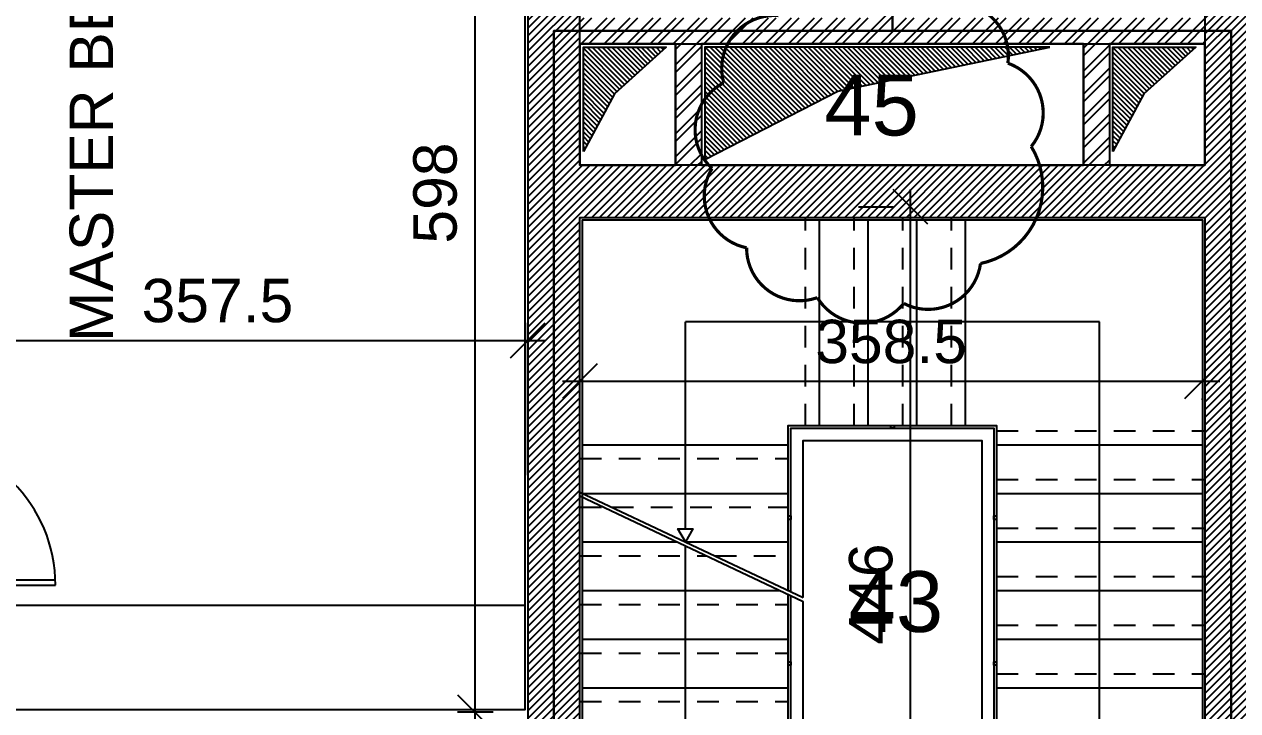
# Model space of a CAD drawing. Extents: x -1.8 to 45.6, y -22.6 to 61.5.
# Drawn here: x 8.68 to 15.67, y 14.41 to 18.36 of the extents above; entities that cross this region are included whole.
import ezdxf
from ezdxf.enums import TextEntityAlignment as Align

# ---------------------------------------------------------------- set-up
doc = ezdxf.new("R2010")
doc.units = 0
doc.header["$MEASUREMENT"] = 0
doc.header["$PDMODE"] = 35
doc.header["$PDSIZE"] = 0.3
doc.linetypes.add('HIDDEN2', pattern=[0.1875, 0.125, -0.0625])
doc.layers.get('0').update_dxf_attribs({"linetype": 'CONTINUOUS'})
doc.layers.get('DEFPOINTS').update_dxf_attribs({"linetype": 'CONTINUOUS'})
for name, color, linetype in [('A-AREAS', 6, 'CONTINUOUS'), ('A-AREAS-TXT', 6, 'CONTINUOUS'), ('A-closet', 252, 'CONTINUOUS'), ('a-dim', 3, 'CONTINUOUS'), ('A-DOORS', 1, 'CONTINUOUS'), ('A-FLOR-HRAL', 15, 'CONTINUOUS'), ('A-FLOR-STRS', 40, 'CONTINUOUS'), ('A-FLOR-STRS-ARO', 1, 'CONTINUOUS'), ('A-HATCH-CONC', 8, 'CONTINUOUS'), ('A-HATCH-WALL', 8, 'CONTINUOUS'), ('A-NOMENCLATURE', 3, 'CONTINUOUS'), ('A-PLASTER', 8, 'CONTINUOUS'), ('A-PORTE', 1, 'CONTINUOUS'), ('A-PROJ1H', 9, 'HIDDEN2'), ('a-shaft', 251, 'CONTINUOUS'), ('A-WALL', 4, 'CONTINUOUS'), ('S-2ND-3RD-4-5-6TH$0$A-SHAFT 2-3-4-5-6', 8, 'CONTINUOUS'), ('S-2ND-3RD-4-5-6TH$0$A-STR 2-3-4-5-6', 2, 'CONTINUOUS')]:
    doc.layers.add(name, color=color, linetype=linetype)
doc.styles.add('A100-STEXT', font='arial.ttf', dxfattribs={"height": 0.25})
doc.dimstyles.new('A100-DIM', dxfattribs={"dimtxt": 0.25, "dimasz": 0.2, "dimexe": 0.1, "dimexo": 0.3, "dimgap": 0.1, "dimtad": 1, "dimlfac": 100, "dimrnd": 0.5, "dimdsep": 46, "dimtxsty": 'A100-STEXT', "dimblk1": 'OBLIQUE', "dimblk2": 'OBLIQUE', "dimsah": 1, "dimcen": -0.05, "dimdle": 0.1, "dimclrd": 15, "dimclre": 15, "dimclrt": 256, "dimadec": 0, "dimazin": 0, "dimtfac": 0.28, "dimtix": 1, "dimtmove": 2, "dimatfit": 3, "dimldrblk": 'OBLIQUE', "dimfxl": 1, "dimtolj": 1, "dimarcsym": 0})
pattern_1 = [(315, (9e-11, -5e-11), (0.014142136, 0.014142136), [])]

# ---------------------------------------------------------------- blocks, each defined once
blk = doc.blocks.new('P90E18D')
at = {"layer": 'A-PORTE'}
for p, q in [((0, 0), (0.05, 0)), ((0, -0.18), (0, 0)), ((0.05, 0), (0.05, -0.13)), ((0.9, 0), (0.85, 0)), ((0.85, 0), (0.85, -0.13)), ((0.9, -0.18), (0.9, 0)), ((0.05, -0.13), (0.03, -0.13)), ((0.03, -0.13), (0.03, -0.18)), ((0.85, -0.13), (0.87, -0.13)), ((0.87, -0.13), (0.87, -0.18)), ((0.03, -0.18), (0, -0.18)), ((0.06, -0.18), (0.02, -0.18)), ((0.03, -0.18), (0.03, -1.02)), ((0.06, -1.02), (0.06, -0.18)), ((0.87, -0.18), (0.9, -0.18))]:
    blk.add_line(p, q, dxfattribs=at)
blk.add_arc((0.03, -0.18), 0.84, 270, 360, dxfattribs=at)
blk = doc.blocks.new('_OBLIQUE')
at = {"color": 0, "linetype": 'ByBlock'}
blk.add_line((-0.5, -0.5), (0.5, 0.5), dxfattribs=at)
blk = doc.blocks.new('*D102')
at = {"layer": 'a-dim', "color": 15, "lineweight": -2}
for p, q in [((8.0034, 17.8825), (8.0034, 16.4414)), ((11.5784, 15.765), (11.5784, 16.6414)), ((7.9034, 16.5414), (11.6784, 16.5414))]:
    blk.add_line(p, q, dxfattribs=at)
at = {"layer": 'DEFPOINTS', "color": 0}
for p in [(8.0034, 18.1825), (11.5784, 16.5414), (11.5784, 15.465)]:
    blk.add_point(p, dxfattribs=at)
at = {"layer": 'a-dim', "color": 15, "lineweight": -2, "xscale": 0.2, "yscale": 0.2, "zscale": 0.2, "rotation": 180}
blk.add_blockref('_OBLIQUE', (8.0034, 16.5414), dxfattribs=at)
at = {"layer": 'a-dim', "color": 15, "lineweight": -2, "xscale": 0.2, "yscale": 0.2, "zscale": 0.2}
blk.add_blockref('_OBLIQUE', (11.5784, 16.5414), dxfattribs=at)
at = {"layer": 'a-dim', "insert": (9.7909, 16.7691), "char_height": 0.25, "attachment_point": 5, "style": 'A100-STEXT'}
blk.add_mtext('\\A1;357.5', dxfattribs=at)
blk = doc.blocks.new('*D108')
at = {"layer": 'a-dim', "color": 15, "lineweight": -2}
for p, q in [((11.2731, 20.48), (11.2731, 14.3)), ((11.2784, 20.38), (11.1731, 20.38)), ((11.3784, 14.4), (11.1731, 14.4))]:
    blk.add_line(p, q, dxfattribs=at)
at = {"layer": 'DEFPOINTS', "color": 0}
for p in [(11.5784, 20.38), (11.2731, 14.4), (11.6784, 14.4)]:
    blk.add_point(p, dxfattribs=at)
at = {"layer": 'a-dim', "color": 15, "lineweight": -2, "xscale": 0.2, "yscale": 0.2, "zscale": 0.2}
for p, rotation in [((11.2731, 20.38), 90), ((11.2731, 14.4), 270)]:
    blk.add_blockref('_OBLIQUE', p, dxfattribs=dict(at, rotation=rotation))
at = {"layer": 'a-dim', "insert": (11.0455, 17.39), "char_height": 0.25, "attachment_point": 5, "rotation": 90, "style": 'A100-STEXT'}
blk.add_mtext('\\A1;598', dxfattribs=at)
blk = doc.blocks.new('*D250')
at = {"layer": 'a-dim', "color": 15, "lineweight": -2}
for p, q in [((11.7784, 16.3057), (15.5634, 16.3057)), ((11.8784, 16.199), (11.8784, 16.2057)), ((15.4634, 16.199), (15.4634, 16.2057))]:
    blk.add_line(p, q, dxfattribs=at)
at = {"layer": 'DEFPOINTS', "color": 0}
for p in [(11.8784, 16.499), (15.4634, 16.499), (15.4634, 16.3057)]:
    blk.add_point(p, dxfattribs=at)
at = {"layer": 'a-dim', "color": 15, "lineweight": -2, "xscale": 0.2, "yscale": 0.2, "zscale": 0.2}
for p, rotation in [((11.8784, 16.3057), 179.9999999999283), ((15.4634, 16.3057), 359.9999999999284)]:
    blk.add_blockref('_OBLIQUE', p, dxfattribs=dict(at, rotation=rotation))
at = {"layer": 'a-dim', "insert": (13.6709, 16.5334), "char_height": 0.25, "attachment_point": 5, "style": 'A100-STEXT'}
blk.add_mtext('\\A1;358.5', dxfattribs=at)
blk = doc.blocks.new('*D251')
at = {"layer": 'a-dim', "color": 15, "lineweight": -2}
for p, q in [((13.7825, 12.75), (13.7825, 17.4101)), ((13.4825, 17.3101), (13.6825, 17.3101)), ((13.9505, 12.85), (13.8825, 12.85))]:
    blk.add_line(p, q, dxfattribs=at)
at = {"layer": 'DEFPOINTS', "color": 0}
for p in [(13.7825, 17.3101), (13.7825, 17.3101), (13.6505, 12.85)]:
    blk.add_point(p, dxfattribs=at)
at = {"layer": 'a-dim', "color": 15, "lineweight": -2, "xscale": 0.2, "yscale": 0.2, "zscale": 0.2}
for p, rotation in [((13.7825, 17.3101), 90), ((13.7825, 12.85), 270)]:
    blk.add_blockref('_OBLIQUE', p, dxfattribs=dict(at, rotation=rotation))
at = {"layer": 'a-dim', "insert": (13.5549, 15.0801), "char_height": 0.25, "attachment_point": 5, "rotation": 90, "style": 'A100-STEXT'}
blk.add_mtext('\\A1;446', dxfattribs=at)

msp = doc.modelspace()

# ---------------------------------------------------------------- hatches: boundary and pattern name
at = {"layer": 'A-HATCH-CONC'}
h = msp.add_hatch(dxfattribs=at)
h.set_pattern_fill('ANSI31', color=256, scale=0.25, style=0)
h.paths.add_polyline_path([(15.77837, 19.28), (15.47837, 19.28), (15.47837, 17.55), (11.87837, 17.55), (11.87837, 19.28), (11.57837, 19.28), (11.57837, 11.65), (11.87837, 11.65), (11.87837, 17.25), (15.47837, 17.25), (15.47837, 11.65), (15.77837, 11.65)])
at = {"layer": 'A-HATCH-WALL'}
h = msp.add_hatch(dxfattribs=at)
h.set_pattern_fill('ANSI32', color=256, scale=0.25, style=0)
h.paths.add_polyline_path([(14.88837, 22.5262), (12.46837, 22.5262), (12.46837, 22.2262), (13.60337, 22.2262), (13.60337, 18.4), (11.87837, 18.4), (11.87837, 18.25), (12.42837, 18.25), (12.42837, 17.55), (12.57837, 17.55), (12.57837, 18.25), (14.77837, 18.25), (14.77837, 17.55), (14.92837, 17.55), (14.92837, 18.25), (15.47837, 18.25), (15.47837, 18.4), (13.75337, 18.4), (13.75337, 22.2262), (14.88837, 22.2262)])
h.paths.add_polyline_path([(14.73837, 22.3762), (14.73837, 22.3262), (12.61837, 22.3262), (12.61837, 22.3762)], flags=16)
at = {"layer": 'a-shaft'}
h = msp.add_hatch(dxfattribs=at)
h.set_pattern_fill('_USER', color=256, scale=0.02, angle=315, style=0, pattern_type=0)
h.set_pattern_definition(pattern_1)
h.paths.add_polyline_path([(12.37599, 18.23), (11.89837, 18.23), (11.89837, 17.62965), (12.07679, 17.96252)])
h = msp.add_hatch(dxfattribs=at)
h.set_pattern_fill('_USER', color=256, scale=0.02, angle=315, style=0, pattern_type=0)
h.set_pattern_definition(pattern_1)
h.paths.add_polyline_path([(14.58408, 18.23), (12.59837, 18.23), (12.59837, 17.58276), (13.36382, 17.97608)])
h = msp.add_hatch(dxfattribs=at)
h.set_pattern_fill('_USER', color=256, scale=0.02, angle=315, style=0, pattern_type=0)
h.set_pattern_definition(pattern_1)
h.paths.add_polyline_path([(15.42599, 18.23), (14.94837, 18.23), (14.94837, 17.62965), (15.12679, 17.96252)])

# ---------------------------------------------------------------- linework, layer by layer
at = {"layer": 'A-AREAS'}
msp.add_lwpolyline([(3.85837, 20.75), (11.50837, 20.75), (11.50837, 22.5962), (13.67837, 22.5962), (13.67837, 18.325), (11.72837, 18.325), (11.72837, 17.4), (11.72837, 17.4), (11.72837, 11.725), (10.50337, 11.725), (10.50337, 9.825), (11.72837, 9.825), (11.72837, 7.7), (13.67837, 7.7), (13.67837, 3.5), (11.50837, 3.5), (11.50837, 5.43), (4.29837, 5.43)], dxfattribs=at)
for points in [[(13.67837, 22.5962), (15.84837, 22.5962), (15.84837, 20.75), (23.49837, 20.75), (23.49837, 18.67), (27.32837, 18.67), (27.32837, 3.5), (25.32362, 3.5), (23.05837, 3.8089), (23.05837, 5.43), (15.84837, 5.43), (15.84837, 3.5), (13.67837, 3.5), (13.67837, 7.7), (15.62837, 7.7), (15.62837, 9.825), (16.85337, 9.825), (16.85337, 11.725), (15.62837, 11.725), (15.62837, 17.4), (15.62837, 17.4), (15.62837, 18.325), (13.67837, 18.325)], [(11.72837, 17.4), (11.72837, 17.4), (11.72837, 18.325), (15.62837, 18.325), (15.62837, 17.4), (15.62837, 17.4), (15.62837, 11.725), (16.85337, 11.725), (16.85337, 9.825), (15.62837, 9.825), (15.62837, 7.7), (11.72837, 7.7), (11.72837, 9.825), (10.50337, 9.825), (10.50337, 11.725), (11.72837, 11.725)], [(11.87837, 18.25), (15.47837, 18.25), (15.47837, 17.55), (11.87837, 17.55)]]:
    msp.add_lwpolyline(points, close=True, dxfattribs=at)
at = {"layer": 'A-AREAS', "color": 30, "const_width": 0.01829}
msp.add_lwpolyline([(14.47787, 17.65822, 0.5205671), (14.34334, 18.13823, 0.5205671), (13.97894, 18.4784, 0.5205671), (13.49083, 18.57963, 0.5205671), (13.0212, 18.41245, 0.5205671), (12.70686, 18.02554, 0.5205671), (12.6394, 17.53162, 0.5205671), (12.83845, 17.07459, 0.5205671), (13.24604, 16.78758, 0.5205671), (13.74342, 16.7542, 0.5205671), (14.1857, 16.98418, 0.5205671)], format="xyb", close=True, dxfattribs=at)
at = {"layer": 'A-closet'}
msp.add_line((8.01837, 15.015), (11.56337, 15.015), dxfattribs=at)
at = {"layer": 'A-FLOR-HRAL'}
for p, q in [((11.87837, 15.66709), (13.16337, 15.05983)), ((11.87837, 15.64496), (13.16337, 15.0377))]:
    msp.add_line(p, q, dxfattribs=at)
for points in [[(13.07837, 15.1), (13.07837, 16.05), (14.27837, 16.05), (14.27837, 14.15), (13.07837, 14.15), (13.07837, 15.07787)], [(13.09337, 15.09291), (13.09337, 16.035), (14.26337, 16.035), (14.26337, 14.165), (13.09337, 14.165), (13.09337, 15.07078)], [(13.16337, 15.05983), (13.16337, 15.965), (14.19337, 15.965), (14.19337, 14.235), (13.16337, 14.235), (13.16337, 15.0377)]]:
    msp.add_lwpolyline(points, dxfattribs=at)
for points in [[(13.68837, 16.035), (13.66837, 16.035), (13.66837, 16.05), (13.68837, 16.05)], [(13.07837, 15.51), (13.07837, 15.53), (13.09337, 15.53), (13.09337, 15.51)], [(14.26337, 15.51), (14.26337, 15.53), (14.27837, 15.53), (14.27837, 15.51)], [(13.07837, 14.67), (13.07837, 14.69), (13.09337, 14.69), (13.09337, 14.67)], [(14.26337, 14.67), (14.26337, 14.69), (14.27837, 14.69), (14.27837, 14.67)]]:
    msp.add_lwpolyline(points, close=True, dxfattribs=at)
at = {"layer": 'A-FLOR-STRS'}
for p, q in [((13.25837, 16.05), (13.25837, 17.235)), ((13.53837, 16.05), (13.53837, 17.235)), ((13.81837, 16.05), (13.81837, 17.235)), ((14.09837, 16.05), (14.09837, 17.235)), ((11.89337, 15.94), (13.07837, 15.94)), ((14.27837, 15.94), (15.46337, 15.94)), ((11.89337, 15.66), (13.07837, 15.66)), ((14.27837, 15.66), (15.46337, 15.66)), ((11.89337, 15.38), (12.43903, 15.38)), ((12.48587, 15.38), (13.07837, 15.38)), ((14.27837, 15.38), (15.46337, 15.38)), ((11.89337, 15.1), (13.03153, 15.1)), ((14.27837, 15.1), (15.46337, 15.1)), ((11.89337, 14.82), (13.07837, 14.82)), ((14.27837, 14.82), (15.46337, 14.82)), ((11.89337, 14.54), (13.07837, 14.54)), ((14.27837, 14.54), (15.46337, 14.54))]:
    msp.add_line(p, q, dxfattribs=at)
at = {"layer": 'A-FLOR-STRS-ARO'}
for p, q in [((14.87087, 16.6475), (12.48587, 16.6475)), ((12.48587, 15.455), (12.48587, 16.6475)), ((14.87087, 14.26), (14.87087, 16.6475)), ((12.48587, 13.5575), (12.48587, 15.35787))]:
    msp.add_line(p, q, dxfattribs=at)
msp.add_lwpolyline([(12.48587, 15.38), (12.44257, 15.455), (12.52917, 15.455)], close=True, dxfattribs=at)
at = {"layer": 'A-PLASTER'}
for points in [[(8.01837, 15.1), (8.01837, 14.415), (11.56337, 14.415), (11.56337, 19.28)], [(14.37837, 12.95), (14.37837, 12.965), (11.89337, 12.965), (11.89337, 17.235), (15.46337, 17.235), (15.46337, 12.965), (15.37837, 12.965), (15.37837, 12.95)]]:
    msp.add_lwpolyline(points, dxfattribs=at)
at = {"layer": 'A-PROJ1H'}
for p, q in [((13.17837, 16.05), (13.17837, 17.25)), ((13.45837, 16.05), (13.45837, 17.25)), ((13.73837, 16.05), (13.73837, 17.25)), ((14.01837, 16.05), (14.01837, 17.25)), ((14.27837, 16.02), (15.47837, 16.02)), ((11.87837, 15.86), (13.07837, 15.86)), ((14.27837, 15.74), (15.47837, 15.74)), ((11.87837, 15.58), (12.01582, 15.58)), ((12.06265, 15.58), (13.07837, 15.58)), ((14.27837, 15.46), (15.47837, 15.46)), ((11.87837, 15.3), (12.60832, 15.3)), ((12.65515, 15.3), (13.07837, 15.3)), ((14.27837, 15.18), (15.47837, 15.18)), ((11.87837, 15.02), (13.07837, 15.02)), ((14.27837, 14.9), (15.47837, 14.9)), ((11.87837, 14.74), (13.07837, 14.74)), ((14.27837, 14.62), (15.47837, 14.62)), ((11.87837, 14.46), (13.07837, 14.46))]:
    msp.add_line(p, q, dxfattribs=at)
at = {"layer": 'a-shaft'}
for points in [[(11.89837, 17.62965), (11.89837, 18.23), (12.37599, 18.23), (12.07679, 17.96252)], [(14.58408, 18.23), (12.59837, 18.23), (12.59837, 17.58276), (13.36382, 17.97608)], [(14.94837, 17.62965), (14.94837, 18.23), (15.42599, 18.23), (15.12679, 17.96252)]]:
    msp.add_lwpolyline(points, close=True, dxfattribs=at)
at = {"layer": 'A-WALL'}
for p, q in [((11.87837, 18.25), (12.42837, 18.25)), ((12.42837, 18.25), (12.42837, 17.55)), ((12.57837, 18.25), (14.77837, 18.25)), ((12.57837, 18.25), (12.57837, 17.55)), ((14.77837, 18.25), (14.77837, 17.55)), ((14.92837, 18.25), (15.47837, 18.25)), ((14.92837, 18.25), (14.92837, 17.55))]:
    msp.add_line(p, q, dxfattribs=at)
at = {"layer": 'S-2ND-3RD-4-5-6TH$0$A-SHAFT 2-3-4-5-6'}
for points in [[(11.87837, 17.55), (12.42837, 17.55), (12.42837, 18.25), (11.87837, 18.25)], [(12.57837, 17.55), (14.77837, 17.55), (14.77837, 18.25), (12.57837, 18.25)], [(14.92837, 17.55), (15.47837, 17.55), (15.47837, 18.25), (14.92837, 18.25)]]:
    msp.add_lwpolyline(points, close=True, dxfattribs=at)
at = {"layer": 'S-2ND-3RD-4-5-6TH$0$A-STR 2-3-4-5-6'}
msp.add_lwpolyline([(11.57837, 19.28), (11.57837, 11.65), (11.87837, 11.65), (11.87837, 17.25), (15.47837, 17.25), (15.47837, 11.65), (15.77837, 11.65), (15.77837, 19.28), (15.47837, 19.28), (15.47837, 17.55), (11.87837, 17.55), (11.87837, 19.28)], close=True, dxfattribs=at)

# ---------------------------------------------------------------- block references
at = {"layer": 'A-DOORS', "rotation": 90.00000000011073}
msp.add_blockref('P90E18D', (7.83837, 15.1), dxfattribs=at)

# ---------------------------------------------------------------- texts
at = {"layer": 'A-AREAS-TXT', "style": 'A100-STEXT'}
for s, p in [('45', (13.5586, 17.72174)), ('43', (13.69854, 14.86133))]:
    msp.add_text(s, height=0.35, dxfattribs=at).set_placement(p, align=Align.CENTER)
at = {"layer": 'A-NOMENCLATURE', "style": 'A100-STEXT'}
msp.add_text('MASTER BEDROOM 1', height=0.25, rotation=90, dxfattribs=at).set_placement((9.06436, 18.35547), align=Align.MIDDLE)

# ---------------------------------------------------------------- dimensions: what is measured, and where the dimension line sits
at = {"layer": 'a-dim'}
for base, p1, p2, angle, picture, middle in [((11.27313, 14.4), (11.57837, 20.38), (11.67837, 14.4), 90, '*D108', (11.04549, 17.39)), ((13.78251, 17.31012), (13.65047, 12.85), (13.78251, 17.31012), 90, '*D251', (13.55486, 15.08006)), ((15.46337, 16.30568), (11.87837, 16.49902), (15.46337, 16.49902), 180, '*D250', (13.67087, 16.53341))]:
    dim = msp.add_linear_dim(base=base, p1=p1, p2=p2, angle=angle, dimstyle='A100-DIM', dxfattribs=at)
    dim.commit()
    dim.dimension.update_dxf_attribs({"geometry": picture, "text_midpoint": middle})
dim = msp.add_linear_dim(base=(11.57837, 16.54141), p1=(8.00337, 18.1825), p2=(11.57837, 15.465), dimstyle='A100-DIM', dxfattribs=at)
dim.commit()
dim.dimension.update_dxf_attribs({"geometry": '*D102', "text_midpoint": (9.79087, 16.76913)})

doc.saveas('drawing.dxf')
